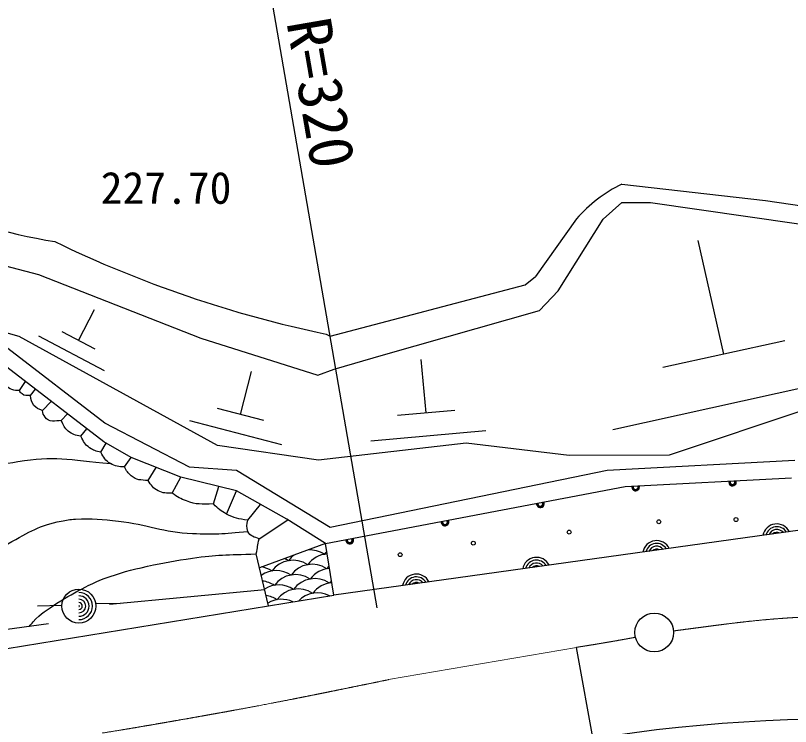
# Model space of a CAD drawing. Units: millimetres, scale not verified. Extents: x 40000 to 680000, y 20000 to 380000.
# Drawn here: x 243469 to 275417, y 291907 to 321202 of the extents above; entities that cross this region are included whole.
import ezdxf
from ezdxf.enums import TextEntityAlignment as Align

# ---------------------------------------------------------------- set-up
doc = ezdxf.new("R2010")
doc.units = ezdxf.units.MM
doc.header["$LTSCALE"] = 1000
doc.linetypes.add('CHAIN', pattern=[18.5, 12, -1.5, 3.5, -1.5])
for name, color, linetype, lineweight in [('M-BGD', 7, 'Continuous', 25), ('M-BMK', 2, 'CHAIN', 13), ('M-BMK-SRVR', 3, 'Continuous', 25), ('M-STR-HTXT', 7, 'Continuous', 13)]:
    doc.layers.add(name, color=color, linetype=linetype, lineweight=lineweight)
doc.styles.add('ＭＳ ゴシック', font='')
doc.styles.get('ＭＳ ゴシック').set_extended_font_data('MS Gothic')

msp = doc.modelspace()

# ---------------------------------------------------------------- linework, layer by layer
at = {"layer": 'M-BGD'}
for p, q in [((266597, 312819), (264906, 310445)), ((272669, 307247), (271607, 311929)), ((265066, 309041), (265837, 309852)), ((243622, 307973), (239900, 309033)), ((246069, 307813), (246726, 309085)), ((258641, 307227), (265066, 309041)), ((247141, 306557), (244426, 307983)), ((246747, 307457), (245390, 308170)), ((256270, 308074), (256439, 307989)), ((251800, 303479), (243622, 307973)), ((275181, 307800), (270157, 306694)), ((247148, 304411), (243159, 307477)), ((256609, 306635), (258641, 307227)), ((260403, 304826), (260193, 307031)), ((247114, 303636), (243111, 306716)), ((252750, 304762), (253202, 306538)), ((243628, 305754), (243887, 306119)), ((278135, 306343), (268087, 304131)), ((244090, 305541), (244290, 305809)), ((278841, 305899), (270409, 303088)), ((244577, 304928), (244946, 305304)), ((245358, 304517), (245614, 304790)), ((253700, 304514), (251801, 305009)), ((261585, 304931), (259221, 304721)), ((254452, 303506), (250652, 304497)), ((246160, 303867), (246415, 304174)), ((250645, 302597), (247148, 304411)), ((262851, 304090), (258123, 303670)), ((246991, 303211), (247205, 303584)), ((248238, 302993), (247114, 303636)), ((262047, 303584), (255956, 302885)), ((266286, 303074), (262047, 303584)), ((255956, 302885), (251800, 303479)), ((247965, 302604), (248238, 302993)), ((250287, 302179), (248238, 302993)), ((270409, 303088), (266286, 303074)), ((275601, 302866), (267854, 302453)), ((248933, 302042), (249274, 302582)), ((252574, 302451), (250645, 302597)), ((256442, 300108), (252574, 302451)), ((267854, 302453), (256442, 300108)), ((249926, 301522), (250287, 302179)), ((252580, 301620), (250287, 302179)), ((251625, 301075), (251856, 301797)), ((252169, 300657), (252580, 301620)), ((254649, 300446), (252580, 301620)), ((253049, 300407), (253569, 301059)), ((253512, 299642), (254693, 300418)), ((256253, 299442), (254649, 300446)), ((275817, 299991), (256587, 297315)), ((256253, 299442), (253526, 298451)), ((256587, 297315), (256253, 299442)), ((253902, 296877), (253391, 299015)), ((247345, 296950), (253741, 297548)), ((243127, 295119), (256587, 297315)), ((245382, 296897), (244379, 296871)), ((247777, 296955), (246773, 296978)), ((244829, 296135), (227900, 293842))]:
    msp.add_line(p, q, dxfattribs=at)
for points in [[(268462, 314255), (274389, 313577), (289375, 311376), (295725, 310529), (303937, 309852), (306054, 309429), (319770, 305873), (332724, 290717)], [(265837, 309852), (267700, 312815), (268462, 313493), (269647, 313493), (283787, 311461), (295301, 309937)], [(242469, 311037), (244417, 310529), (251105, 307905), (255931, 306381), (256609, 306635)], [(256439, 307989), (264483, 310106), (264906, 310445)], [(256253, 299442), (268598, 301795), (275462, 302149)]]:
    msp.add_lwpolyline(points, dxfattribs=at)
for centre, radius in [((269988, 300343), 80), ((273170, 300433), 80), ((266294, 299917), 80), ((262341, 299460), 80), ((259326, 298985), 80), ((246082, 296870), 700)]:
    msp.add_circle(centre, radius, dxfattribs=at)
for centre, radius, start, end in [((249883, 340130), 28649, 235.7252, 260.3774), ((271068, 308938), 5921, 116.1085, 139.036), ((266264, 355685), 48649, 244.205, 258.1456), ((273027, 301980), 156, 166.6952, 19.2156), ((273027, 301980), 125, 162.468, 23.4427), ((273027, 301980), 100, 157.0109, 28.8998), ((273027, 301980), 100, 157.0109, 28.8998), ((273027, 301980), 100, 157.0109, 28.8998), ((273027, 301980), 100, 157.0109, 28.8998), ((269032, 301774), 156, 166.6952, 19.2156), ((269032, 301774), 125, 162.468, 23.4427), ((269032, 301774), 100, 157.0109, 28.8998), ((269032, 301774), 100, 157.0109, 28.8998), ((269032, 301774), 100, 157.0109, 28.8998), ((269032, 301774), 100, 157.0109, 28.8998), ((265102, 301084), 156, 174.5323, 27.0527), ((265102, 301084), 125, 170.3052, 31.2798), ((265102, 301084), 100, 164.848, 36.737), ((265102, 301084), 100, 164.848, 36.737), ((265102, 301084), 100, 164.848, 36.737), ((265102, 301084), 100, 164.848, 36.737), ((261172, 300335), 156, 174.5323, 27.0527), ((261172, 300335), 125, 170.3052, 31.2798), ((261172, 300335), 100, 164.848, 36.737), ((261172, 300335), 100, 164.848, 36.737), ((261172, 300335), 100, 164.848, 36.737), ((261172, 300335), 100, 164.848, 36.737), ((274851, 299677), 578, 25.8678, 169.9772), ((274851, 299677), 462, 30.5746, 165.2704), ((274851, 299677), 347, 38.8207, 157.0243), ((274851, 299677), 231, 58.3007, 137.5443), ((257243, 299586), 156, 174.5323, 27.0527), ((257243, 299586), 125, 170.3052, 31.2798), ((257243, 299586), 100, 164.848, 36.737), ((257243, 299586), 100, 164.848, 36.737), ((257243, 299586), 100, 164.848, 36.737), ((257243, 299586), 100, 164.848, 36.737), ((269899, 298988), 578, 25.8678, 169.9772), ((269899, 298988), 462, 30.5746, 165.2704), ((255598, 298094), 1088, 56.3972, 93.6124), ((257075, 298354), 1088, 135.2211, 143.6028), ((269899, 298988), 347, 38.8207, 157.0243), ((269899, 298988), 231, 58.3007, 137.5443), ((254911, 297668), 1088, 56.3972, 143.6028), ((254121, 297833), 1088, 56.3972, 66.0854), ((255598, 298094), 1088, 126.3253, 143.6028), ((256389, 297929), 1088, 93.6219, 143.6028), ((264946, 298299), 578, 25.8678, 169.9772), ((264946, 298299), 462, 30.5746, 165.2704), ((253434, 297408), 1088, 56.3972, 80.7851), ((255702, 297503), 1088, 56.3972, 143.6028), ((256493, 297338), 1088, 94.2092, 143.6028), ((257179, 297763), 1088, 135.9503, 143.6028), ((264946, 298299), 347, 38.8207, 157.0243), ((264946, 298299), 231, 58.3007, 137.5443), ((254225, 297242), 1088, 56.3972, 124.9689), ((255016, 297077), 1088, 56.3972, 143.6028), ((259994, 297610), 578, 25.8678, 169.9772), ((259994, 297610), 462, 30.5746, 165.2704), ((253538, 296817), 1088, 56.3972, 83.6885), ((255806, 296912), 1088, 56.3972, 143.6028), ((256597, 296747), 1088, 94.7961, 143.6028), ((257284, 297172), 1088, 136.6867, 143.6028), ((259994, 297610), 347, 38.8207, 157.0243), ((259994, 297610), 231, 58.3007, 137.5443), ((254329, 296651), 1088, 56.3972, 122.9513), ((255120, 296486), 1088, 56.3972, 143.6028), ((246082, 296870), 560, 270, 90), ((246082, 296870), 420, 270, 90), ((246082, 296870), 280, 270, 90), ((253643, 296226), 1088, 56.3972, 81.668), ((254433, 296061), 1088, 64.3373, 120.9586), ((255911, 296321), 1088, 62.6053, 135.9258), ((246082, 296870), 140, 270, 90), ((246082, 296870), 20, 270, 90), ((278005, 222452), 69785, 51.74934, 98.91388)]:
    msp.add_arc(centre, radius, start, end, dxfattribs=at)
for points, knots in [([(243628, 305754), (243507, 305738), (243431, 305746), (243316, 305788), (243107, 305865), (243062, 306041), (242976, 306246)], [0, 0, 0, 0, 1, 1, 1, 2, 2, 2, 2]), ([(244090, 305541), (243947, 305539), (243845, 305520), (243739, 305611), (243685, 305657), (243659, 305689), (243628, 305754)], [0, 0, 0, 0, 1, 1, 1, 2, 2, 2, 2]), ([(244577, 304928), (244422, 304981), (244329, 305014), (244227, 305137), (244120, 305265), (244110, 305371), (244090, 305541)], [0, 0, 0, 0, 1, 1, 1, 2, 2, 2, 2]), ([(245358, 304517), (245105, 304496), (244846, 304433), (244689, 304649), (244620, 304744), (244589, 304816), (244577, 304928)], [0, 0, 0, 0, 1, 1, 1, 2, 2, 2, 2]), ([(246160, 303867), (245934, 303913), (245807, 303935), (245641, 304077), (245486, 304211), (245439, 304318), (245358, 304517)], [0, 0, 0, 0, 1, 1, 1, 2, 2, 2, 2]), ([(246991, 303211), (246786, 303252), (246686, 303280), (246525, 303390), (246331, 303522), (246276, 303645), (246160, 303867)], [0, 0, 0, 0, 1, 1, 1, 2, 2, 2, 2]), ([(247965, 302604), (247721, 302612), (247580, 302618), (247380, 302740), (247176, 302864), (247109, 302992), (246991, 303211)], [0, 0, 0, 0, 1, 1, 1, 2, 2, 2, 2]), ([(237877, 298786), (237948, 299051), (237973, 299139), (238067, 299353), (238173, 299598), (238246, 299732), (238405, 299946), (238615, 300228), (238741, 300384), (238998, 300623), (239463, 301057), (239726, 301307), (240268, 301639), (240924, 302041), (241327, 302214), (242046, 302486), (242616, 302702), (242968, 302726), (243570, 302825), (245039, 303065), (245660, 302910), (247380, 302740)], [0, 0, 0, 0, 1, 1, 1, 2, 2, 2, 3, 3, 3, 4, 4, 4, 5, 5, 5, 6, 6, 6, 7, 7, 7, 7]), ([(248933, 302042), (248642, 302063), (248453, 302051), (248240, 302234), (248103, 302351), (248045, 302435), (247965, 302604)], [0, 0, 0, 0, 1, 1, 1, 2, 2, 2, 2]), ([(249926, 301522), (249687, 301517), (249554, 301515), (249352, 301619), (249145, 301725), (249069, 301840), (248933, 302042)], [0, 0, 0, 0, 1, 1, 1, 2, 2, 2, 2]), ([(251625, 301075), (251140, 301070), (250923, 301039), (250517, 301199), (250272, 301295), (250164, 301351), (249926, 301522)], [0, 0, 0, 0, 1, 1, 1, 2, 2, 2, 2]), ([(253049, 300407), (252655, 300470), (252481, 300483), (252169, 300657), (251935, 300788), (251840, 300866), (251625, 301075)], [0, 0, 0, 0, 1, 1, 1, 2, 2, 2, 2]), ([(243147, 299438), (244102, 299938), (244430, 300199), (245348, 300369), (245578, 300412), (245707, 300440), (245941, 300454), (246635, 300494), (247028, 300449), (247719, 300369), (248918, 300231), (249561, 299910), (250767, 299861), (251659, 299825), (252009, 299840), (253053, 299946)], [0, 0, 0, 0, 1, 1, 1, 2, 2, 2, 3, 3, 3, 4, 4, 4, 5, 5, 5, 5]), ([(253512, 299642), (253315, 299705), (253141, 299750), (253053, 299946), (252978, 300110), (253004, 300240), (253049, 300407)], [0, 0, 0, 0, 1, 1, 1, 2, 2, 2, 2]), ([(244029, 296027), (244099, 296118), (244127, 296143), (244193, 296216), (244522, 296576), (244770, 296715), (245179, 296983), (245625, 297275), (245891, 297414), (246364, 297660), (246653, 297810), (246821, 297885), (247126, 297999), (247803, 298251), (248198, 298353), (248904, 298507), (249626, 298664), (250034, 298745), (250767, 298845), (251784, 298985), (252155, 298981), (253391, 299015)], [0, 0, 0, 0, 1, 1, 1, 2, 2, 2, 3, 3, 3, 4, 4, 4, 5, 5, 5, 6, 6, 6, 7, 7, 7, 7])]:
    msp.add_open_spline(points, degree=3, knots=knots, dxfattribs=at)
msp.add_open_spline([(253391, 299015), (253451, 299328), (253451, 299328), (253512, 299642)], degree=3, dxfattribs=at)
at = {"layer": 'M-BMK'}
msp.add_line((258849, 293837), (266590, 295169), dxfattribs=at)
for points, knots in [([(270596, 295845), (273377, 296210), (274173, 296336), (276481, 296444), (278249, 296527), (279242, 296535), (281010, 296496), (283318, 296446), (284613, 296386), (286909, 296155), (289494, 295895), (290932, 295638), (293487, 295166), (294915, 294902), (295709, 294712), (297114, 294343), (298779, 293905), (299702, 293618), (301333, 293065), (303774, 292236), (305129, 291728), (307505, 290726), (309307, 289966), (310276, 289447), (312017, 288553), (313915, 287579), (314984, 287037), (316802, 285920), (318749, 284723), (319818, 284009), (321642, 282633), (323471, 281253), (324473, 280445), (326197, 278936), (329109, 276385), (329984, 275288), (333101, 271826)], [0, 0, 0, 0, 1, 1, 1, 2, 2, 2, 3, 3, 3, 4, 4, 4, 5, 5, 5, 6, 6, 6, 7, 7, 7, 8, 8, 8, 9, 9, 9, 10, 10, 10, 11, 11, 11, 12, 12, 12, 12]), ([(266590, 295169), (267186, 295263), (267339, 295287), (267818, 295369), (268289, 295449), (268439, 295476), (269024, 295583)], [0, 0, 0, 0, 1, 1, 1, 2, 2, 2, 2]), ([(258849, 293837), (254687, 292984), (253584, 292763), (250192, 292168), (246463, 291514), (244362, 291212), (240613, 290683), (236822, 290149), (234690, 289908), (230886, 289479), (228568, 289218), (227267, 289100), (224943, 288906), (219913, 288485), (217087, 288344), (212046, 288090), (208374, 287904), (206314, 287877), (202638, 287843), (196939, 287790), (195048, 287909), (188050, 288185)], [0, 0, 0, 0, 1, 1, 1, 2, 2, 2, 3, 3, 3, 4, 4, 4, 5, 5, 5, 6, 6, 6, 7, 7, 7, 7])]:
    msp.add_open_spline(points, degree=3, knots=knots, dxfattribs=at)
at = {"layer": 'M-BMK-SRVR'}
for p, q in [((258380, 296803), (253781, 323378)), ((272280, 263949), (266590, 295169))]:
    msp.add_line(p, q, dxfattribs=at)
msp.add_circle((269799, 295780), 800, dxfattribs=at)
at = {"layer": 'M-STR-HTXT'}
msp.add_open_spline([(352110, 295942), (349271, 299180), (348476, 300175), (345858, 302597), (344137, 304189), (343138, 305047), (341303, 306507), (338561, 308688), (336973, 309846), (334110, 311867), (330935, 314108), (329132, 315342), (325776, 317302), (321698, 319682), (319339, 320917), (315007, 322797), (310237, 324868), (307466, 325833), (302474, 327290), (298048, 328582), (295514, 329159), (290967, 329923), (286725, 330637), (284314, 330883), (280018, 331100), (275323, 331338), (273626, 331223), (267985, 330914)], degree=3, knots=[0, 0, 0, 0, 1, 1, 1, 2, 2, 2, 3, 3, 3, 4, 4, 4, 5, 5, 5, 6, 6, 6, 7, 7, 7, 8, 8, 8, 9, 9, 9, 9], dxfattribs=at)

# ---------------------------------------------------------------- texts
at = {"layer": 'M-BGD', "style": 'ＭＳ ゴシック'}
msp.add_text('227.70', height=1320, dxfattribs=at).set_placement((249676, 314104), align=Align.MIDDLE_CENTER)
at = {"layer": 'M-BMK-SRVR', "style": 'ＭＳ ゴシック'}
msp.add_text('R=320', height=1833, rotation=279.818, dxfattribs=at).set_placement((255537, 321086), align=Align.MIDDLE_LEFT)

doc.saveas('drawing.dxf')
